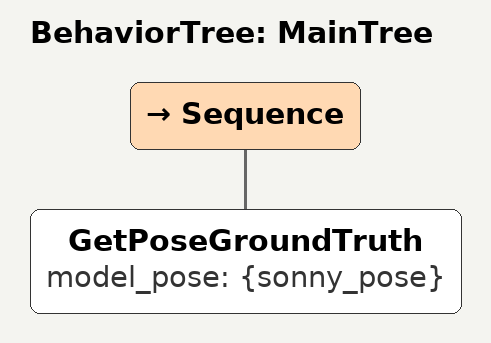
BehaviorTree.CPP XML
<root main_tree_to_execute="MainTree" BTCPP_format="4">
  <BehaviorTree ID="MainTree">
    <Sequence>
      <GetPoseGroundTruth model_pose="{sonny_pose}" />
    </Sequence>
  </BehaviorTree>
</root>
